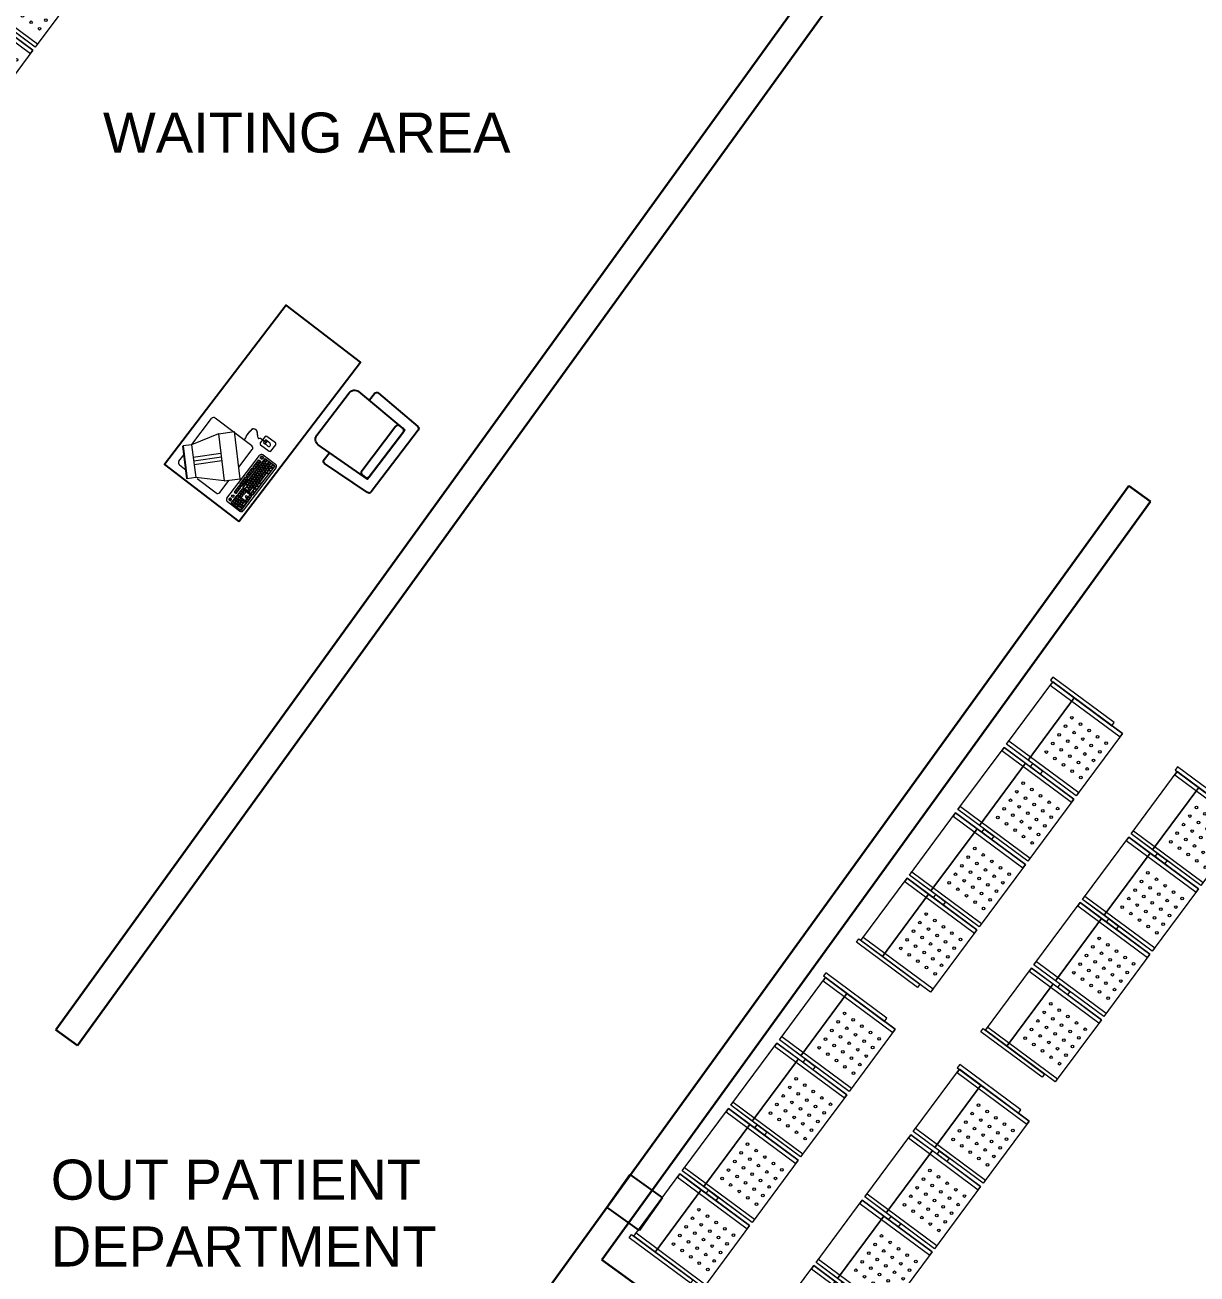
# Model space of a CAD drawing. Header units: metres. Extents: x 141303 to 146299, y 125960 to 127091.
# Drawn here: x 145976.56 to 145985.33, y 126157.48 to 126166.83 of the extents above; entities that cross this region are included whole.
import ezdxf

# ---------------------------------------------------------------- set-up
doc = ezdxf.new("R2010")
doc.units = ezdxf.units.M
doc.header["$MEASUREMENT"] = 0
doc.layers.add('FURNITURE', color=6, linetype='Continuous')
for name, color, linetype, lineweight in [('LETTERING', 50, 'Continuous', 30), ('new column', 4, 'Continuous', 25), ('NVMI_WALL', 7, 'Continuous', 30)]:
    doc.layers.add(name, color=color, linetype=linetype, lineweight=lineweight)
doc.layers.get('0').off()
doc.styles.get("Standard").update_dxf_attribs({"font": 'arial.ttf'})

# ---------------------------------------------------------------- blocks, each defined once
blk = doc.blocks.new('Escrit-Médico')
blk.add_lwpolyline([(203.5595, 159.2317), (202.0595, 159.2317), (202.0595, 159.9317), (203.5595, 159.9317)], close=True)
for points in [[(202.2634, 158.6586), (202.7234, 158.6586), (202.7434, 159.1086, 0.414214), (202.6934, 159.1586), (202.2934, 159.1586, 0.414214), (202.2434, 159.1086)], [(202.2803, 158.7285), (202.7034, 158.7285, -0.414214), (202.7234, 158.7085), (202.7234, 158.6786, -0.414214), (202.7034, 158.6586), (202.2803, 158.6586, -0.414214), (202.2603, 158.6786), (202.2603, 158.7085, -0.414214)]]:
    blk.add_lwpolyline(points, format="xyb", close=True)
blk.add_lwpolyline([(202.2434, 159.0054), (202.1818, 159.0054, 0.429831), (202.1619, 158.9843), (202.1824, 158.5975, 0.398767), (202.2024, 158.5786), (202.7844, 158.5786, 0.398767), (202.8044, 158.5975), (202.8249, 158.9843, 0.429831), (202.805, 159.0054), (202.7434, 159.0054)], format="xyb")
blk = doc.blocks.new('iiijmjk')
at = {"layer": 'FURNITURE', "linetype": 'ByBlock'}
blk.add_line((110.9668, -216.6778), (111.1442, -216.5036), dxfattribs=at)
at = {"layer": 'FURNITURE', "lineweight": 5}
for p, q in [((111.1889, -216.5491), (111.1442, -216.5036)), ((111.1889, -216.5491), (111.0116, -216.7234)), ((111.0128, -216.569), (111.0128, -216.6326)), ((111.0324, -216.5494), (111.0975, -216.5494)), ((111.2688, -216.7635), (111.1199, -216.617)), ((111.3759, -216.6584), (111.1889, -216.5491)), ((111.1902, -216.5494), (111.435, -216.5494)), ((111.4546, -216.9131), (111.4546, -216.569)), ((111.0116, -216.7234), (110.9668, -216.6778)), ((111.2296, -216.8021), (111.0806, -216.6555)), ((111.2492, -216.7828), (111.1003, -216.6363)), ((111.3759, -216.6584), (111.1225, -216.9072)), ((111.3759, -216.6584), (111.4607, -216.7447)), ((111.1225, -216.9072), (111.0116, -216.7234)), ((111.0128, -216.7348), (111.0128, -216.9131)), ((111.2073, -216.9935), (111.4607, -216.7447)), ((111.4546, -216.9131), (111.4546, -216.7507)), ((111.0324, -216.9327), (111.1475, -216.9327)), ((111.0324, -216.9327), (111.1475, -216.9327)), ((111.1225, -216.9072), (111.2073, -216.9935)), ((111.2692, -216.9327), (111.435, -216.9327)), ((111.5013, -216.9593), (111.5013, -217.0395)), ((111.5705, -216.9496), (111.5111, -216.9496)), ((111.5262, -216.9714), (111.5262, -216.9814)), ((111.5536, -216.9814), (111.5262, -216.9814)), ((111.5486, -216.9664), (111.5312, -216.9664)), ((111.5382, -216.9442), (111.5382, -216.9512)), ((111.5382, -216.9512), (111.5396, -216.9512)), ((111.5396, -216.9512), (111.5396, -216.9666)), ((111.5399, -216.9814), (111.5399, -216.9664)), ((111.5536, -217.0063), (111.5536, -216.9714)), ((111.5803, -217.0395), (111.5803, -216.9593)), ((111.0111, -217.1362), (111.0111, -217.0217)), ((111.03, -217.026), (111.0297, -217.026)), ((111.03, -217.028), (111.0297, -217.028)), ((111.0307, -217.0021), (111.1651, -217.0021)), ((111.0373, -217.0184), (111.0373, -217.0188)), ((111.0373, -217.0356), (111.0373, -217.0353)), ((111.0393, -217.0184), (111.0393, -217.0188)), ((111.0393, -217.0356), (111.0393, -217.0353)), ((111.0469, -217.026), (111.0465, -217.026)), ((111.0469, -217.028), (111.0465, -217.028)), ((111.1651, -217.0021), (111.4333, -217.0021)), ((111.1651, -217.0501), (111.1651, -217.1414)), ((111.1651, -217.0501), (111.4408, -217.0501)), ((111.1691, -217.0357), (111.1691, -217.0165)), ((111.1691, -217.0165), (111.2426, -217.0165)), ((111.1691, -217.0165), (111.1691, -217.0357)), ((111.2426, -217.0357), (111.1691, -217.0357)), ((111.1717, -217.0189), (111.1861, -217.0189)), ((111.1717, -217.0333), (111.1717, -217.0189)), ((111.1861, -217.0333), (111.1717, -217.0333)), ((111.1861, -217.0189), (111.1861, -217.0333)), ((111.1895, -217.0333), (111.1895, -217.0189)), ((111.1895, -217.0189), (111.2039, -217.0189)), ((111.2039, -217.0333), (111.1895, -217.0333)), ((111.2039, -217.0189), (111.2039, -217.0333)), ((111.2078, -217.0333), (111.2078, -217.0189)), ((111.2078, -217.0189), (111.2222, -217.0189)), ((111.2222, -217.0333), (111.2078, -217.0333)), ((111.2222, -217.0189), (111.2222, -217.0333)), ((111.2262, -217.0189), (111.2406, -217.0189)), ((111.2262, -217.0333), (111.2262, -217.0189)), ((111.2406, -217.0333), (111.2262, -217.0333)), ((111.2406, -217.0189), (111.2406, -217.0333)), ((111.2426, -217.0165), (111.2426, -217.0357)), ((111.4408, -217.0165), (111.4408, -217.0357)), ((111.4408, -217.0501), (111.4408, -217.1414)), ((111.4529, -217.0217), (111.4529, -217.1362)), ((111.5111, -217.0493), (111.5705, -217.0493)), ((111.5362, -217.0213), (111.5387, -217.0213)), ((111.4333, -217.1558), (111.0307, -217.1558)), ((111.4408, -217.1414), (111.1651, -217.1414))]:
    blk.add_line(p, q, dxfattribs=at)
for points in [[(111.4546, -216.8319), (111.4557, -216.8319), (111.4557, -216.8341), (111.4589, -216.8341), (111.4589, -216.8384), (111.4622, -216.8384), (111.4622, -216.8395), (111.4633, -216.8395), (111.4633, -216.8406), (111.4633, -216.8395), (111.4796, -216.8395), (111.4796, -216.8384), (111.4818, -216.8384), (111.4818, -216.8373), (111.4829, -216.8373), (111.4829, -216.8362), (111.485, -216.8362), (111.485, -216.8352), (111.5111, -216.8352), (111.5111, -216.8362), (111.5285, -216.8362), (111.5285, -216.8373), (111.5394, -216.8373), (111.5394, -216.8384), (111.5547, -216.8384), (111.5547, -216.8406), (111.5547, -216.8395), (111.5623, -216.8395), (111.5623, -216.8406), (111.5644, -216.8406), (111.5644, -216.8417), (111.5655, -216.8417), (111.5655, -216.8471), (111.5666, -216.8471), (111.5666, -216.8493), (111.5677, -216.8493), (111.5677, -216.8515), (111.5688, -216.8515), (111.5688, -216.8547), (111.5699, -216.8547), (111.5699, -216.8623), (111.571, -216.8623), (111.571, -216.8645), (111.5699, -216.8645), (111.5699, -216.8678), (111.5688, -216.8678), (111.5688, -216.871), (111.5677, -216.871), (111.5677, -216.8732), (111.5666, -216.8732), (111.5666, -216.8754), (111.5633, -216.8754), (111.5633, -216.8786), (111.5623, -216.8786), (111.5623, -216.8808), (111.5612, -216.8808), (111.5612, -216.883), (111.559, -216.883), (111.559, -216.8841), (111.5568, -216.8841), (111.5568, -216.8851), (111.5547, -216.8851), (111.5547, -216.8884), (111.5536, -216.8884), (111.5536, -216.8895), (111.5503, -216.8895), (111.5503, -216.8917), (111.5481, -216.8917), (111.5481, -216.8928), (111.5459, -216.8928), (111.5459, -216.8971), (111.5438, -216.8971), (111.5438, -216.8982), (111.5416, -216.8982), (111.5416, -216.8993), (111.5405, -216.8993), (111.5405, -216.9025), (111.5383, -216.9025), (111.5383, -216.9036), (111.5372, -216.9036), (111.5372, -216.9047), (111.5362, -216.9047), (111.5362, -216.9058), (111.5351, -216.9058), (111.5351, -216.9069), (111.534, -216.9069), (111.534, -216.9091), (111.5329, -216.9091), (111.5329, -216.9112), (111.5318, -216.9112), (111.5318, -216.9134), (111.5307, -216.9134), (111.5307, -216.9145), (111.5296, -216.9145), (111.5296, -216.9188), (111.5307, -216.9188), (111.5307, -216.9199), (111.5318, -216.9199), (111.5318, -216.921), (111.534, -216.921), (111.534, -216.9232), (111.5351, -216.9232), (111.5351, -216.9243), (111.5362, -216.9243), (111.5362, -216.9254), (111.5372, -216.9254), (111.5372, -216.9264), (111.5383, -216.9264), (111.5383, -216.9297), (111.5394, -216.9297), (111.5394, -216.9319), (111.5405, -216.9319), (111.5405, -216.9406), (111.5394, -216.9406), (111.5394, -216.9449), (111.5383, -216.9449), (111.5383, -216.9471), (111.5372, -216.9471)], [(111.0224, -217.0525), (111.0368, -217.0525), (111.0368, -217.0669), (111.0224, -217.0669), (111.0224, -217.0525), (111.0224, -217.0669)], [(111.0224, -217.0703), (111.0368, -217.0703), (111.0368, -217.1015), (111.0224, -217.1015), (111.0224, -217.0703), (111.0224, -217.1015)], [(111.0408, -217.0525), (111.0552, -217.0525), (111.0552, -217.0669), (111.0408, -217.0669), (111.0408, -217.0525), (111.0408, -217.0669)], [(111.0408, -217.0703), (111.0552, -217.0703), (111.0552, -217.0847), (111.0408, -217.0847), (111.0408, -217.0703), (111.0408, -217.0847)], [(111.0408, -217.0871), (111.0552, -217.0871), (111.0552, -217.1015), (111.0408, -217.1015), (111.0408, -217.0871), (111.0408, -217.1015)], [(111.0591, -217.0525), (111.0736, -217.0525), (111.0736, -217.0669), (111.0591, -217.0669), (111.0591, -217.0525), (111.0591, -217.0669)], [(111.0591, -217.0703), (111.0736, -217.0703), (111.0736, -217.0847), (111.0591, -217.0847), (111.0591, -217.0703), (111.0591, -217.0847)], [(111.0591, -217.0871), (111.0736, -217.0871), (111.0736, -217.1015), (111.0591, -217.1015), (111.0591, -217.0871), (111.0591, -217.1015)], [(111.0775, -217.0525), (111.0919, -217.0525), (111.0919, -217.0669), (111.0775, -217.0669), (111.0775, -217.0525), (111.0775, -217.0669)], [(111.0775, -217.0703), (111.0919, -217.0703), (111.0919, -217.0847), (111.0775, -217.0847), (111.0775, -217.0703), (111.0775, -217.0847)], [(111.0775, -217.0871), (111.0919, -217.0871), (111.0919, -217.1015), (111.0775, -217.1015), (111.0775, -217.0871), (111.0775, -217.1015)], [(111.1026, -217.0189), (111.117, -217.0189), (111.117, -217.0333), (111.1026, -217.0333), (111.1026, -217.0189), (111.1026, -217.0333)], [(111.1026, -217.0525), (111.117, -217.0525), (111.117, -217.0669), (111.1026, -217.0669), (111.1026, -217.0525), (111.1026, -217.0669)], [(111.1026, -217.0703), (111.117, -217.0703), (111.117, -217.0847), (111.1026, -217.0847), (111.1026, -217.0703), (111.1026, -217.0847)], [(111.121, -217.0189), (111.1354, -217.0189), (111.1354, -217.0333), (111.121, -217.0333), (111.121, -217.0189), (111.121, -217.0333)], [(111.121, -217.0525), (111.1354, -217.0525), (111.1354, -217.0669), (111.121, -217.0669), (111.121, -217.0525), (111.121, -217.0669)], [(111.121, -217.0703), (111.1354, -217.0703), (111.1354, -217.0847), (111.121, -217.0847), (111.121, -217.0703), (111.121, -217.0847)], [(111.1393, -217.0189), (111.1537, -217.0189), (111.1537, -217.0333), (111.1393, -217.0333), (111.1393, -217.0189), (111.1393, -217.0333)], [(111.1393, -217.0525), (111.1537, -217.0525), (111.1537, -217.0669), (111.1393, -217.0669), (111.1393, -217.0525), (111.1393, -217.0669)], [(111.1393, -217.0703), (111.1537, -217.0703), (111.1537, -217.0847), (111.1393, -217.0847), (111.1393, -217.0703), (111.1393, -217.0847)], [(111.1671, -217.0521), (111.1999, -217.0521), (111.1999, -217.0665), (111.1671, -217.0665), (111.1671, -217.0521), (111.1671, -217.0665)], [(111.1671, -217.0703), (111.1887, -217.0703), (111.1887, -217.0847), (111.1815, -217.0847), (111.1815, -217.103), (111.1671, -217.103), (111.1671, -217.0703), (111.1671, -217.103)], [(111.178, -217.0333), (111.1717, -217.0333), (111.1717, -217.0269)], [(111.1861, -217.027), (111.1861, -217.0333), (111.1796, -217.0333)], [(111.1855, -217.0886), (111.1999, -217.0886), (111.1999, -217.103), (111.1855, -217.103), (111.1855, -217.0886), (111.1855, -217.103)], [(111.1958, -217.0333), (111.1895, -217.0333), (111.1895, -217.0269)], [(111.1927, -217.0703), (111.2071, -217.0703), (111.2071, -217.0847), (111.1927, -217.0847), (111.1927, -217.0703), (111.1927, -217.0847)], [(111.2039, -217.027), (111.2039, -217.0333), (111.1974, -217.0333)], [(111.2039, -217.0521), (111.2183, -217.0521), (111.2183, -217.0665), (111.2039, -217.0665), (111.2039, -217.0521), (111.2039, -217.0665)], [(111.2039, -217.0886), (111.2183, -217.0886), (111.2183, -217.103), (111.2039, -217.103), (111.2039, -217.0886), (111.2039, -217.103)], [(111.2111, -217.0703), (111.2255, -217.0703), (111.2255, -217.0847), (111.2111, -217.0847), (111.2111, -217.0703), (111.2111, -217.0847)], [(111.2222, -217.027), (111.2222, -217.0333), (111.2158, -217.0333)], [(111.2222, -217.0886), (111.2366, -217.0886), (111.2366, -217.103), (111.2222, -217.103), (111.2222, -217.0886), (111.2222, -217.103)], [(111.2223, -217.0521), (111.2367, -217.0521), (111.2367, -217.0665), (111.2223, -217.0665), (111.2223, -217.0521), (111.2223, -217.0665)], [(111.2295, -217.0703), (111.2439, -217.0703), (111.2439, -217.0847), (111.2295, -217.0847), (111.2295, -217.0703), (111.2295, -217.0847)], [(111.2406, -217.0521), (111.255, -217.0521), (111.255, -217.0665), (111.2406, -217.0665), (111.2406, -217.0521), (111.2406, -217.0665)], [(111.2406, -217.0886), (111.255, -217.0886), (111.255, -217.103), (111.2406, -217.103), (111.2406, -217.0886), (111.2406, -217.103)], [(111.2478, -217.0703), (111.2622, -217.0703), (111.2622, -217.0847), (111.2478, -217.0847), (111.2478, -217.0703), (111.2478, -217.0847)], [(111.2498, -217.0165), (111.3233, -217.0165), (111.3233, -217.0357), (111.2498, -217.0357), (111.2498, -217.0165), (111.2498, -217.0357)], [(111.2518, -217.0189), (111.2662, -217.0189), (111.2662, -217.0333), (111.2518, -217.0333), (111.2518, -217.0189), (111.2518, -217.0333)], [(111.259, -217.0521), (111.2734, -217.0521), (111.2734, -217.0665), (111.259, -217.0665), (111.259, -217.0521), (111.259, -217.0665)], [(111.259, -217.0886), (111.2734, -217.0886), (111.2734, -217.103), (111.259, -217.103), (111.259, -217.0886), (111.259, -217.103)], [(111.2662, -217.0703), (111.2806, -217.0703), (111.2806, -217.0847), (111.2662, -217.0847), (111.2662, -217.0703), (111.2662, -217.0847)], [(111.2702, -217.0189), (111.2846, -217.0189), (111.2846, -217.0333), (111.2702, -217.0333), (111.2702, -217.0189), (111.2702, -217.0333)], [(111.2774, -217.0521), (111.2918, -217.0521), (111.2918, -217.0665), (111.2774, -217.0665), (111.2774, -217.0521), (111.2774, -217.0665)], [(111.2774, -217.0886), (111.2918, -217.0886), (111.2918, -217.103), (111.2774, -217.103), (111.2774, -217.0886), (111.2774, -217.103)], [(111.2846, -217.0703), (111.299, -217.0703), (111.299, -217.0847), (111.2846, -217.0847), (111.2846, -217.0703), (111.2846, -217.0847)], [(111.2885, -217.0189), (111.3029, -217.0189), (111.3029, -217.0333), (111.2885, -217.0333), (111.2885, -217.0189), (111.2885, -217.0333)], [(111.2957, -217.0886), (111.3101, -217.0886), (111.3101, -217.103), (111.2957, -217.103), (111.2957, -217.0886), (111.2957, -217.103)], [(111.2958, -217.0521), (111.3102, -217.0521), (111.3102, -217.0665), (111.2958, -217.0665), (111.2958, -217.0521), (111.2958, -217.0665)], [(111.303, -217.0703), (111.3174, -217.0703), (111.3174, -217.0847), (111.303, -217.0847), (111.303, -217.0703), (111.303, -217.0847)], [(111.3069, -217.0189), (111.3213, -217.0189), (111.3213, -217.0333), (111.3069, -217.0333), (111.3069, -217.0189), (111.3069, -217.0333)], [(111.3141, -217.0521), (111.3285, -217.0521), (111.3285, -217.0665), (111.3141, -217.0665), (111.3141, -217.0521), (111.3141, -217.0665)], [(111.3141, -217.0886), (111.3285, -217.0886), (111.3285, -217.103), (111.3141, -217.103), (111.3141, -217.0886), (111.3141, -217.103)], [(111.3213, -217.0703), (111.3357, -217.0703), (111.3357, -217.0847), (111.3213, -217.0847), (111.3213, -217.0703), (111.3213, -217.0847)], [(111.3305, -217.0165), (111.404, -217.0165), (111.404, -217.0357), (111.3305, -217.0357), (111.3305, -217.0165), (111.3305, -217.0357)], [(111.3325, -217.0189), (111.3469, -217.0189), (111.3469, -217.0333), (111.3325, -217.0333), (111.3325, -217.0189), (111.3325, -217.0333)], [(111.3325, -217.0521), (111.3469, -217.0521), (111.3469, -217.0665), (111.3325, -217.0665), (111.3325, -217.0521), (111.3325, -217.0665)], [(111.3325, -217.0886), (111.3469, -217.0886), (111.3469, -217.103), (111.3325, -217.103), (111.3325, -217.0886), (111.3325, -217.103)], [(111.3397, -217.0703), (111.3541, -217.0703), (111.3541, -217.0847), (111.3397, -217.0847), (111.3397, -217.0703), (111.3397, -217.0847)], [(111.3509, -217.0189), (111.3653, -217.0189), (111.3653, -217.0333), (111.3509, -217.0333), (111.3509, -217.0189), (111.3509, -217.0333)], [(111.3509, -217.0521), (111.3653, -217.0521), (111.3653, -217.0665), (111.3509, -217.0665), (111.3509, -217.0521), (111.3509, -217.0665)], [(111.3509, -217.0886), (111.3653, -217.0886), (111.3653, -217.103), (111.3509, -217.103), (111.3509, -217.0886), (111.3509, -217.103)], [(111.3581, -217.0703), (111.3725, -217.0703), (111.3725, -217.0847), (111.3581, -217.0847), (111.3581, -217.0703), (111.3581, -217.0847)], [(111.3692, -217.0189), (111.3837, -217.0189), (111.3837, -217.0333), (111.3692, -217.0333), (111.3692, -217.0189), (111.3692, -217.0333)], [(111.3692, -217.0886), (111.3837, -217.0886), (111.3837, -217.103), (111.3692, -217.103), (111.3692, -217.0886), (111.3692, -217.103)], [(111.3693, -217.0521), (111.3837, -217.0521), (111.3837, -217.0665), (111.3693, -217.0665), (111.3693, -217.0521), (111.3693, -217.0665)], [(111.3765, -217.0703), (111.3909, -217.0703), (111.3909, -217.0847), (111.3765, -217.0847), (111.3765, -217.0703), (111.3765, -217.0847)], [(111.3876, -217.0189), (111.402, -217.0189), (111.402, -217.0333), (111.3876, -217.0333), (111.3876, -217.0189), (111.3876, -217.0333)], [(111.3876, -217.0521), (111.402, -217.0521), (111.402, -217.0665), (111.3876, -217.0665), (111.3876, -217.0521), (111.3876, -217.0665)], [(111.3876, -217.0886), (111.402, -217.0886), (111.402, -217.103), (111.3876, -217.103), (111.3876, -217.0886), (111.3876, -217.103)], [(111.3948, -217.0703), (111.4092, -217.0703), (111.4092, -217.0847), (111.3948, -217.0847), (111.3948, -217.0703), (111.3948, -217.0847)], [(111.406, -217.0521), (111.4204, -217.0521), (111.4204, -217.0665), (111.406, -217.0665), (111.406, -217.0521), (111.406, -217.0665)], [(111.406, -217.0886), (111.4204, -217.0886), (111.4204, -217.103), (111.406, -217.103), (111.406, -217.0886), (111.406, -217.103)], [(111.4132, -217.0703), (111.4388, -217.0703), (111.4388, -217.0847), (111.4132, -217.0847), (111.4132, -217.0703), (111.4132, -217.0847)], [(111.4224, -217.0165), (111.4408, -217.0165), (111.4408, -217.0357), (111.4224, -217.0357), (111.4224, -217.0165), (111.4224, -217.0357)], [(111.4244, -217.0189), (111.4388, -217.0189), (111.4388, -217.0333), (111.4244, -217.0333), (111.4244, -217.0189), (111.4244, -217.0333)], [(111.4244, -217.0521), (111.4388, -217.0521), (111.4388, -217.0665), (111.4244, -217.0665), (111.4244, -217.0521), (111.4244, -217.0665)], [(111.4244, -217.0886), (111.4388, -217.0886), (111.4388, -217.103), (111.4244, -217.103), (111.4244, -217.0886), (111.4244, -217.103)], [(111.0224, -217.1049), (111.0368, -217.1049), (111.0368, -217.1371), (111.0224, -217.1371), (111.0224, -217.1049), (111.0224, -217.1371)], [(111.0408, -217.1049), (111.0552, -217.1049), (111.0552, -217.1193), (111.0408, -217.1193), (111.0408, -217.1049), (111.0408, -217.1193)], [(111.0408, -217.1226), (111.0552, -217.1226), (111.0552, -217.1371), (111.0408, -217.1371), (111.0408, -217.1226), (111.0408, -217.1371)], [(111.0591, -217.1049), (111.0736, -217.1049), (111.0736, -217.1193), (111.0591, -217.1193), (111.0591, -217.1049), (111.0591, -217.1193)], [(111.0591, -217.1226), (111.0919, -217.1226), (111.0919, -217.1371), (111.0591, -217.1371), (111.0591, -217.1226), (111.0591, -217.1371)], [(111.0775, -217.1049), (111.0919, -217.1049), (111.0919, -217.1193), (111.0775, -217.1193), (111.0775, -217.1049), (111.0775, -217.1193)], [(111.1026, -217.1251), (111.117, -217.1251), (111.117, -217.1395), (111.1026, -217.1395), (111.1026, -217.1251), (111.1026, -217.1395)], [(111.121, -217.1073), (111.1354, -217.1073), (111.1354, -217.1217), (111.121, -217.1217), (111.121, -217.1073), (111.121, -217.1217)], [(111.121, -217.1251), (111.1354, -217.1251), (111.1354, -217.1395), (111.121, -217.1395), (111.121, -217.1251), (111.121, -217.1395)], [(111.1393, -217.1251), (111.1537, -217.1251), (111.1537, -217.1395), (111.1393, -217.1395), (111.1393, -217.1251), (111.1393, -217.1395)], [(111.1671, -217.107), (111.2111, -217.107), (111.2111, -217.1214), (111.1671, -217.1214), (111.1671, -217.107), (111.1671, -217.1214)], [(111.1671, -217.1251), (111.1887, -217.1251), (111.1887, -217.1395), (111.1671, -217.1395), (111.1671, -217.1251), (111.1671, -217.1395)], [(111.1927, -217.1251), (111.2143, -217.1251), (111.2143, -217.1395), (111.1927, -217.1395), (111.1927, -217.1251), (111.1927, -217.1395)], [(111.215, -217.107), (111.2295, -217.107), (111.2295, -217.1214), (111.215, -217.1214), (111.215, -217.107), (111.215, -217.1214)], [(111.2183, -217.1251), (111.2399, -217.1251), (111.2399, -217.1395), (111.2183, -217.1395), (111.2183, -217.1251), (111.2183, -217.1395)], [(111.2334, -217.107), (111.2478, -217.107), (111.2478, -217.1214), (111.2334, -217.1214), (111.2334, -217.107), (111.2334, -217.1214)], [(111.2439, -217.1251), (111.2655, -217.1251), (111.2655, -217.1395), (111.2439, -217.1395), (111.2439, -217.1251), (111.2439, -217.1395)], [(111.2518, -217.107), (111.2662, -217.107), (111.2662, -217.1214), (111.2518, -217.1214), (111.2518, -217.107), (111.2518, -217.1214)], [(111.2694, -217.1251), (111.3621, -217.1251), (111.3621, -217.1395), (111.2694, -217.1395), (111.2694, -217.1251), (111.2694, -217.1395)], [(111.2702, -217.107), (111.2846, -217.107), (111.2846, -217.1214), (111.2702, -217.1214), (111.2702, -217.107), (111.2702, -217.1214)], [(111.2885, -217.107), (111.303, -217.107), (111.303, -217.1214), (111.2885, -217.1214), (111.2885, -217.107), (111.2885, -217.1214)], [(111.3069, -217.107), (111.3213, -217.107), (111.3213, -217.1214), (111.3069, -217.1214), (111.3069, -217.107), (111.3069, -217.1214)], [(111.3253, -217.107), (111.3397, -217.107), (111.3397, -217.1214), (111.3253, -217.1214), (111.3253, -217.107), (111.3253, -217.1214)], [(111.3437, -217.107), (111.3581, -217.107), (111.3581, -217.1214), (111.3437, -217.1214), (111.3437, -217.107), (111.3437, -217.1214)], [(111.3621, -217.107), (111.3765, -217.107), (111.3765, -217.1214), (111.3621, -217.1214), (111.3621, -217.107), (111.3621, -217.1214)], [(111.366, -217.1251), (111.3876, -217.1251), (111.3876, -217.1395), (111.366, -217.1395), (111.366, -217.1251), (111.366, -217.1395)], [(111.3804, -217.107), (111.3948, -217.107), (111.3948, -217.1214), (111.3804, -217.1214), (111.3804, -217.107), (111.3804, -217.1214)], [(111.3916, -217.1251), (111.4132, -217.1251), (111.4132, -217.1395), (111.3916, -217.1395), (111.3916, -217.1251), (111.3916, -217.1395)], [(111.3988, -217.107), (111.4132, -217.107), (111.4132, -217.1214), (111.3988, -217.1214), (111.3988, -217.107), (111.3988, -217.1214)], [(111.4172, -217.107), (111.4388, -217.107), (111.4388, -217.1214), (111.4172, -217.1214), (111.4172, -217.107), (111.4172, -217.1214)], [(111.4172, -217.1251), (111.4388, -217.1251), (111.4388, -217.1395), (111.4172, -217.1395), (111.4172, -217.1251), (111.4172, -217.1395)]]:
    blk.add_lwpolyline(points, dxfattribs=at)
for points in [[(111.0203, -217.0501), (111.0952, -217.0501), (111.0952, -217.1414), (111.0203, -217.1414)], [(111.0994, -217.0165), (111.0994, -217.0357), (111.157, -217.0357), (111.157, -217.0165)], [(111.157, -217.0501), (111.0994, -217.0501), (111.0994, -217.1414), (111.157, -217.1414)]]:
    blk.add_lwpolyline(points, close=True, dxfattribs=at)
for centre, radius in [((111.038, -217.0268), 0.0049), ((111.0698, -217.027), 0.00979), ((111.0698, -217.027), 0.00751)]:
    blk.add_circle(centre, radius, dxfattribs=at)
for centre, radius, start, end in [((111.0324, -216.569), 0.0196, 90, 180), ((111.435, -216.569), 0.0196, 0, 90), ((111.0324, -216.9131), 0.0196, 180, 270), ((111.435, -216.9131), 0.0196, 270, 360), ((111.5111, -216.9593), 0.0098, 90, 180), ((111.5312, -216.9714), 0.00499, 90, 180), ((111.4312, -216.9964), 0.0962, 351.79774, 8.95064), ((111.5486, -216.9714), 0.00499, 360, 90), ((111.5705, -216.9593), 0.0098, 0, 90), ((111.0307, -217.0217), 0.0196, 90, 180), ((111.0383, -217.027), 0.00979, 102.84348, 167.15652), ((111.0297, -217.0251), 0.00098, 167.15652, 270), ((111.0297, -217.029), 0.00098, 90, 192.84348), ((111.0383, -217.027), 0.00979, 192.84348, 257.15652), ((111.03, -217.0251), 0.00098, 270, 346.65142), ((111.03, -217.029), 0.00098, 13.34858, 90), ((111.0383, -217.027), 0.00751, 103.34858, 166.65142), ((111.0383, -217.027), 0.00751, 193.34858, 256.65142), ((111.0363, -217.0184), 0.00098, 0, 102.84348), ((111.0363, -217.0356), 0.00098, 257.15652, 0), ((111.0363, -217.0188), 0.00098, 283.34858, 0), ((111.0363, -217.0353), 0.00098, 0, 76.65142), ((111.0402, -217.0184), 0.00098, 77.15652, 180), ((111.0402, -217.0188), 0.00098, 180, 256.65142), ((111.0402, -217.0353), 0.00098, 103.34858, 180), ((111.0402, -217.0356), 0.00098, 180, 282.84348), ((111.0383, -217.027), 0.00751, 13.34858, 76.65142), ((111.0383, -217.027), 0.00751, 283.34858, 346.65142), ((111.0383, -217.027), 0.00979, 12.84348, 77.15652), ((111.0383, -217.027), 0.00979, 282.84348, 347.15652), ((111.0465, -217.0251), 0.00098, 193.34858, 270), ((111.0465, -217.029), 0.00098, 90, 166.65142), ((111.0469, -217.0251), 0.00098, 270, 12.84348), ((111.0469, -217.029), 0.00098, 347.15652, 90), ((111.4333, -217.0217), 0.0196, 0, 90), ((111.5111, -217.0395), 0.0098, 180, 270), ((111.5361, -217.0115), 0.0098, 171.79774, 238.65524), ((111.5362, -217.0113), 0.00998, 238.65524, 270), ((111.5387, -217.0063), 0.015, 270, 0), ((111.5705, -217.0395), 0.0098, 270, 0), ((111.0307, -217.1362), 0.0196, 180, 270), ((111.4333, -217.1362), 0.0196, 270, 0)]:
    blk.add_arc(centre, radius, start, end, dxfattribs=at)
blk = doc.blocks.new('C05 _MOB-EQUIP URGENCIAS Y TOCOCIRUGÍA$0$006_URGENCIAS & TOCOCIRUGÍA$0$sala espera urgencias')
at = {"lineweight": 0}
for p, q in [((261.5715, -7.3103), (260.9915, -7.3103)), ((262.1815, -7.3103), (261.6015, -7.3103)), ((262.7915, -7.3103), (262.2115, -7.3103)), ((263.4015, -7.3103), (262.8215, -7.3103))]:
    blk.add_line(p, q, dxfattribs=at)
for points in [[(260.9915, -6.8603), (261.5715, -6.8603), (261.5715, -7.3103), (260.9915, -7.3103)], [(261.0215, -6.8603), (260.9915, -6.8603), (260.9915, -7.5103), (261.0215, -7.5103)], [(261.5415, -6.8603), (261.5715, -6.8603), (261.5715, -7.5103), (261.5415, -7.5103)], [(261.6015, -6.8603), (262.1815, -6.8603), (262.1815, -7.3103), (261.6015, -7.3103)], [(261.6315, -6.8603), (261.6015, -6.8603), (261.6015, -7.5103), (261.6315, -7.5103)], [(262.1515, -6.8603), (262.1815, -6.8603), (262.1815, -7.5103), (262.1515, -7.5103)], [(262.2115, -6.8603), (262.7915, -6.8603), (262.7915, -7.3103), (262.2115, -7.3103)], [(262.2415, -6.8603), (262.2115, -6.8603), (262.2115, -7.5103), (262.2415, -7.5103)], [(262.7615, -6.8603), (262.7915, -6.8603), (262.7915, -7.5103), (262.7615, -7.5103)], [(262.8215, -6.8603), (263.4015, -6.8603), (263.4015, -7.3103), (262.8215, -7.3103)], [(262.8515, -6.8603), (262.8215, -6.8603), (262.8215, -7.5103), (262.8515, -7.5103)], [(263.3715, -6.8603), (263.4015, -6.8603), (263.4015, -7.5103), (263.3715, -7.5103)], [(260.9915, -6.9603), (260.9615, -6.9603), (260.9615, -7.5303), (260.9915, -7.5303)], [(263.4015, -6.9603), (263.4315, -6.9603), (263.4315, -7.5303), (263.4015, -7.5303)], [(261.5715, -7.1753), (261.6015, -7.1753), (261.6015, -7.2653), (261.5715, -7.2653)], [(262.1815, -7.1753), (262.2115, -7.1753), (262.2115, -7.2653), (262.1815, -7.2653)], [(262.7915, -7.1753), (262.8215, -7.1753), (262.8215, -7.2653), (262.7915, -7.2653)], [(260.9915, -7.3103), (261.5715, -7.3103), (261.5715, -7.5103), (260.9915, -7.5103)], [(261.6015, -7.3103), (262.1815, -7.3103), (262.1815, -7.5103), (261.6015, -7.5103)], [(262.2115, -7.3103), (262.7915, -7.3103), (262.7915, -7.5103), (262.2115, -7.5103)], [(262.8215, -7.3103), (263.4015, -7.3103), (263.4015, -7.5103), (262.8215, -7.5103)]]:
    blk.add_lwpolyline(points, close=True, dxfattribs=at)
for centre in [(261.1215, -6.9153), (261.2015, -6.9153), (261.2815, -6.9153), (261.3615, -6.9153), (261.4415, -6.9153), (261.7315, -6.9153), (261.8115, -6.9153), (261.8915, -6.9153), (261.9715, -6.9153), (262.0515, -6.9153), (262.3415, -6.9153), (262.4215, -6.9153), (262.5015, -6.9153), (262.5815, -6.9153), (262.6615, -6.9153), (262.9515, -6.9153), (263.0315, -6.9153), (263.1115, -6.9153), (263.1915, -6.9153), (263.2715, -6.9153), (261.1215, -6.9953), (261.2015, -6.9953), (261.2815, -6.9953), (261.3615, -6.9953), (261.4415, -6.9953), (261.7315, -6.9953), (261.8115, -6.9953), (261.8915, -6.9953), (261.9715, -6.9953), (262.0515, -6.9953), (262.3415, -6.9953), (262.4215, -6.9953), (262.5015, -6.9953), (262.5815, -6.9953), (262.6615, -6.9953), (262.9515, -6.9953), (263.0315, -6.9953), (263.1115, -6.9953), (263.1915, -6.9953), (263.2715, -6.9953), (261.1215, -7.0753), (261.2015, -7.0753), (261.2815, -7.0753), (261.3615, -7.0753), (261.4415, -7.0753), (261.7315, -7.0753), (261.8115, -7.0753), (261.8915, -7.0753), (261.9715, -7.0753), (262.0515, -7.0753), (262.3415, -7.0753), (262.4215, -7.0753), (262.5015, -7.0753), (262.5815, -7.0753), (262.6615, -7.0753), (262.9515, -7.0753), (263.0315, -7.0753), (263.1115, -7.0753), (263.1915, -7.0753), (263.2715, -7.0753), (261.1215, -7.1557), (261.2015, -7.1557), (261.2815, -7.1557), (261.3615, -7.1557), (261.4415, -7.1557), (261.7315, -7.1557), (261.8115, -7.1557), (261.8915, -7.1557), (261.9715, -7.1557), (262.0515, -7.1557), (262.3415, -7.1557), (262.4215, -7.1557), (262.5015, -7.1557), (262.5815, -7.1557), (262.6615, -7.1557), (262.9515, -7.1557), (263.0315, -7.1557), (263.1115, -7.1557), (263.1915, -7.1557), (263.2715, -7.1557), (261.1215, -7.236), (261.2015, -7.236), (261.2815, -7.236), (261.3615, -7.236), (261.4415, -7.236), (261.7315, -7.236), (261.8115, -7.236), (261.8915, -7.236), (261.9715, -7.236), (262.0515, -7.236), (262.3415, -7.236), (262.4215, -7.236), (262.5015, -7.236), (262.5815, -7.236), (262.6615, -7.236), (262.9515, -7.236), (263.0315, -7.236), (263.1115, -7.236), (263.1915, -7.236), (263.2715, -7.236)]:
    blk.add_circle(centre, 0.01, dxfattribs=at)

msp = doc.modelspace()

# ---------------------------------------------------------------- linework, layer by layer
at = {"layer": 'new column'}
for p, q in [((145980.91618, 126157.97986), (145981.09012, 126158.22429)), ((145981.09012, 126158.22429), (145981.33454, 126158.05035)), ((145981.33454, 126158.05035), (145981.1606, 126157.80592)), ((145981.1606, 126157.80592), (145980.91618, 126157.97986))]:
    msp.add_line(p, q, dxfattribs=at)
at = {"layer": 'NVMI_WALL'}
for p, q in [((145976.955, 126159.19081), (145988.72111, 126175.46424)), ((145976.79293, 126159.30799), (145982.28953, 126166.91021)), ((145978.37515, 126154.46199), (145984.82349, 126163.38055)), ((145984.82349, 126163.38055), (145984.98574, 126163.2636)), ((145980.88055, 126157.58581), (145984.98574, 126163.2636)), ((145976.79293, 126159.30799), (145976.955, 126159.19081)), ((145980.88055, 126157.58581), (145987.92422, 126152.49306))]:
    msp.add_line(p, q, dxfattribs=at)

# ---------------------------------------------------------------- block references
at = {"layer": 'FURNITURE', "linetype": 'ByBlock', "lineweight": 0, "rotation": 233.4334776708387}
for p in [(146138.70795, 126373.64247, 310.93503), (146145.77356, 126367.05728, 621.87005), (146146.70575, 126366.38531), (146144.07315, 126364.84409, 310.93503), (146145.07541, 126364.15749)]:
    msp.add_blockref('C05 _MOB-EQUIP URGENCIAS Y TOCOCIRUGÍA$0$006_URGENCIAS & TOCOCIRUGÍA$0$sala espera urgencias', p, dxfattribs=at)
at = {"layer": 'FURNITURE', "lineweight": 5, "xscale": -1, "rotation": 52.64484657806928}
msp.add_blockref('Escrit-Médico', (146228.24488, 126228.30668), dxfattribs=at)
at = {"layer": 'FURNITURE', "lineweight": 5, "rotation": 52.64484657806946}
msp.add_blockref('iiijmjk', (145738.21257, 126206.69689), dxfattribs=at)

# ---------------------------------------------------------------- texts
at = {"layer": 'LETTERING', "char_height": 0.3, "attachment_point": 1}
for s, width, insert in [('WAITING AREA', 6.4418819, (145977.14575, 126166.17389)), ('OUT PATIENT DEPARTMENT', 3.3354152, (145976.7554, 126158.33625))]:
    msp.add_mtext_dynamic_manual_height_columns(s, width=width, gutter_width=1.5, heights=[0], dxfattribs=dict(at, insert=insert))

doc.saveas('drawing.dxf')
